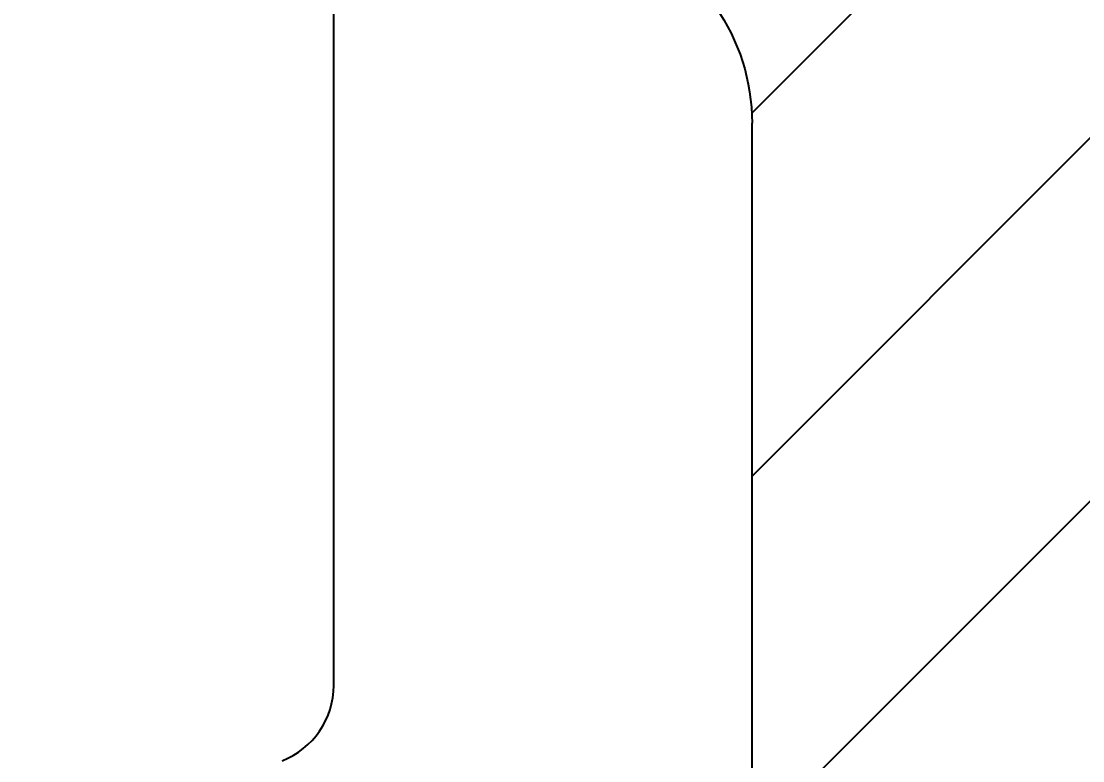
# Model space of a CAD drawing. Header units: millimetres. Extents: x 1387 to 2553, y -68 to 207.
# Drawn here: x 1856.455 to 1859.081, y 49.985 to 51.814 of the extents above; entities that cross this region are included whole.
import ezdxf

# ---------------------------------------------------------------- set-up
doc = ezdxf.new("R2010")
doc.units = ezdxf.units.MM
for name, color, linetype in [('COF', 4, 'Continuous'), ('DIM（标注）', 3, 'Continuous'), ('KEEPOUTLAYER', 6, 'Continuous')]:
    doc.layers.add(name, color=color, linetype=linetype)
doc.styles.add('宋体', font='')
doc.styles.get('宋体').set_extended_font_data('SimSun')
doc.dimstyles.new('STANDARD$0', dxfattribs={"dimtxt": 2, "dimasz": 2, "dimexe": 0.4, "dimexo": 0.4, "dimgap": 0.4, "dimtad": 1, "dimzin": 0, "dimdsep": 46, "dimtxsty": '宋体', "dimcen": 0.4, "dimclrd": 256, "dimclre": 256, "dimclrt": 256, "dimadec": 0, "dimazin": 0, "dimtfac": 1, "dimtofl": 0, "dimtmove": 0, "dimatfit": 3, "dimfxl": 1, "dimtolj": 1, "dimtzin": 0, "dimarcsym": 0})

# ---------------------------------------------------------------- blocks, each defined once
blk = doc.blocks.new('COF')
at = {"layer": 'COF'}
blk.add_line((1641.9006, 309.1529, 0.4681), (1641.9006, 311.1093, 0.4681), dxfattribs=at)
blk.add_arc((1641.7006, 309.1529, 0.4681), 0.2, 291.2154, 0, dxfattribs=at)
blk = doc.blocks.new('*D66')
at = {"layer": 'Defpoints', "color": 0, "linetype": 'Continuous'}
for p in [(1856.9983, 52.2378, 0.2184), (1842.9856, -9.3035), (1863.0287, -9.3035, 0.2184)]:
    blk.add_point(p, dxfattribs=at)
at = {"layer": 'DIM（标注）', "color": 3, "linetype": 'Continuous', "lineweight": -2}
for p, q in [((1856.3983, 52.2378), (1842.3856, 52.2378)), ((1842.9856, 51.6378), (1842.9856, 40.3532)), ((1842.9856, -8.7035), (1842.9856, 29.6616)), ((1862.4287, -9.3035), (1842.3856, -9.3035))]:
    blk.add_line(p, q, dxfattribs=at)
at = {"layer": 'DIM（标注）', "color": 3, "linetype": 'Continuous'}
for points in [[(1842.8856, 51.6378), (1843.0856, 51.6378), (1842.9856, 52.2378)], [(1842.8856, -8.7035), (1843.0856, -8.7035), (1842.9856, -9.3035)]]:
    blk.add_solid(points, dxfattribs=at)
at = {"layer": 'DIM（标注）', "color": 3, "linetype": 'Continuous', "insert": (1842.9856, 35.0074), "char_height": 1.5, "attachment_point": 5, "rotation": 90, "style": '宋体'}
blk.add_mtext('61.54±0.5', dxfattribs=at)
blk = doc.blocks.new('DAFADF')
h = blk.add_hatch()
h.set_pattern_fill('ANSI31', scale=0.2, style=0)
h.set_pattern_definition([(45, (861.3915, -112.815), (-0.4490128, 0.4490128), [])])
h.paths.add_polyline_path([(1762.6906, 35.3146, -0.315299), (1763.0196, 35.7845), (1764.3687, 36.2755), (1756.3326, 36.2755), (1757.6807, 35.7848, -0.315827), (1758.0106, 35.3146), (1758.0106, 33.2755), (1762.6906, 33.2755)])
at = {"color": 30, "linetype": 'Continuous', "elevation": 2.4553}
blk.add_lwpolyline([(1757.6816, 35.7845, -0.315299), (1758.0106, 35.3146)], format="xyb", dxfattribs=at)
blk.add_lwpolyline([(1758.0106, 19.3805), (1758.0106, 35.3146)], dxfattribs=at)
at = {"layer": 'KEEPOUTLAYER', "elevation": 2.4553}
blk.add_lwpolyline([(1758.0106, 35.3146, 1), (1758.0106, 35.3146, 1)], format="xyb", close=True, dxfattribs=at)
blk.add_lwpolyline([(1758.0106, 35.3146, 1), (1758.0106, 35.3146, 1)], format="xyb", close=True, dxfattribs=at)

msp = doc.modelspace()

# ---------------------------------------------------------------- block references
at = {"color": 7}
msp.add_blockref('DAFADF', (100.2527, 16.2473), dxfattribs=at)
at = {"layer": 'COF'}
msp.add_blockref('COF', (215.3279, -258.9814, 2.2056), dxfattribs=at)

# ---------------------------------------------------------------- dimensions: what is measured, and where the dimension line sits
at = {"layer": 'DIM（标注）', "color": 3, "linetype": 'Continuous'}
dim = msp.add_linear_dim(base=(1842.9856, -9.3035, 2.4553), p1=(1856.9983, 52.2378, 2.6737), p2=(1863.0287, -9.3035, 2.6737), angle=90, text='<>±0.5', dimstyle='STANDARD$0', override={"dimtxt": 1.5, "dimasz": 0.6, "dimexe": 0.6, "dimexo": 0.6, "dimgap": 0.1, "dimtad": 0, "dimcen": 2.5, "dimclrd": 3, "dimclre": 3, "dimclrt": 3, "dimtofl": 1, "dimtolj": 0}, dxfattribs=at)
dim.commit()
dim.dimension.update_dxf_attribs({"geometry": '*D66', "text_midpoint": (1842.9856, 35.0074, 2.4553), "dimtype": 160})

doc.saveas('drawing.dxf')
